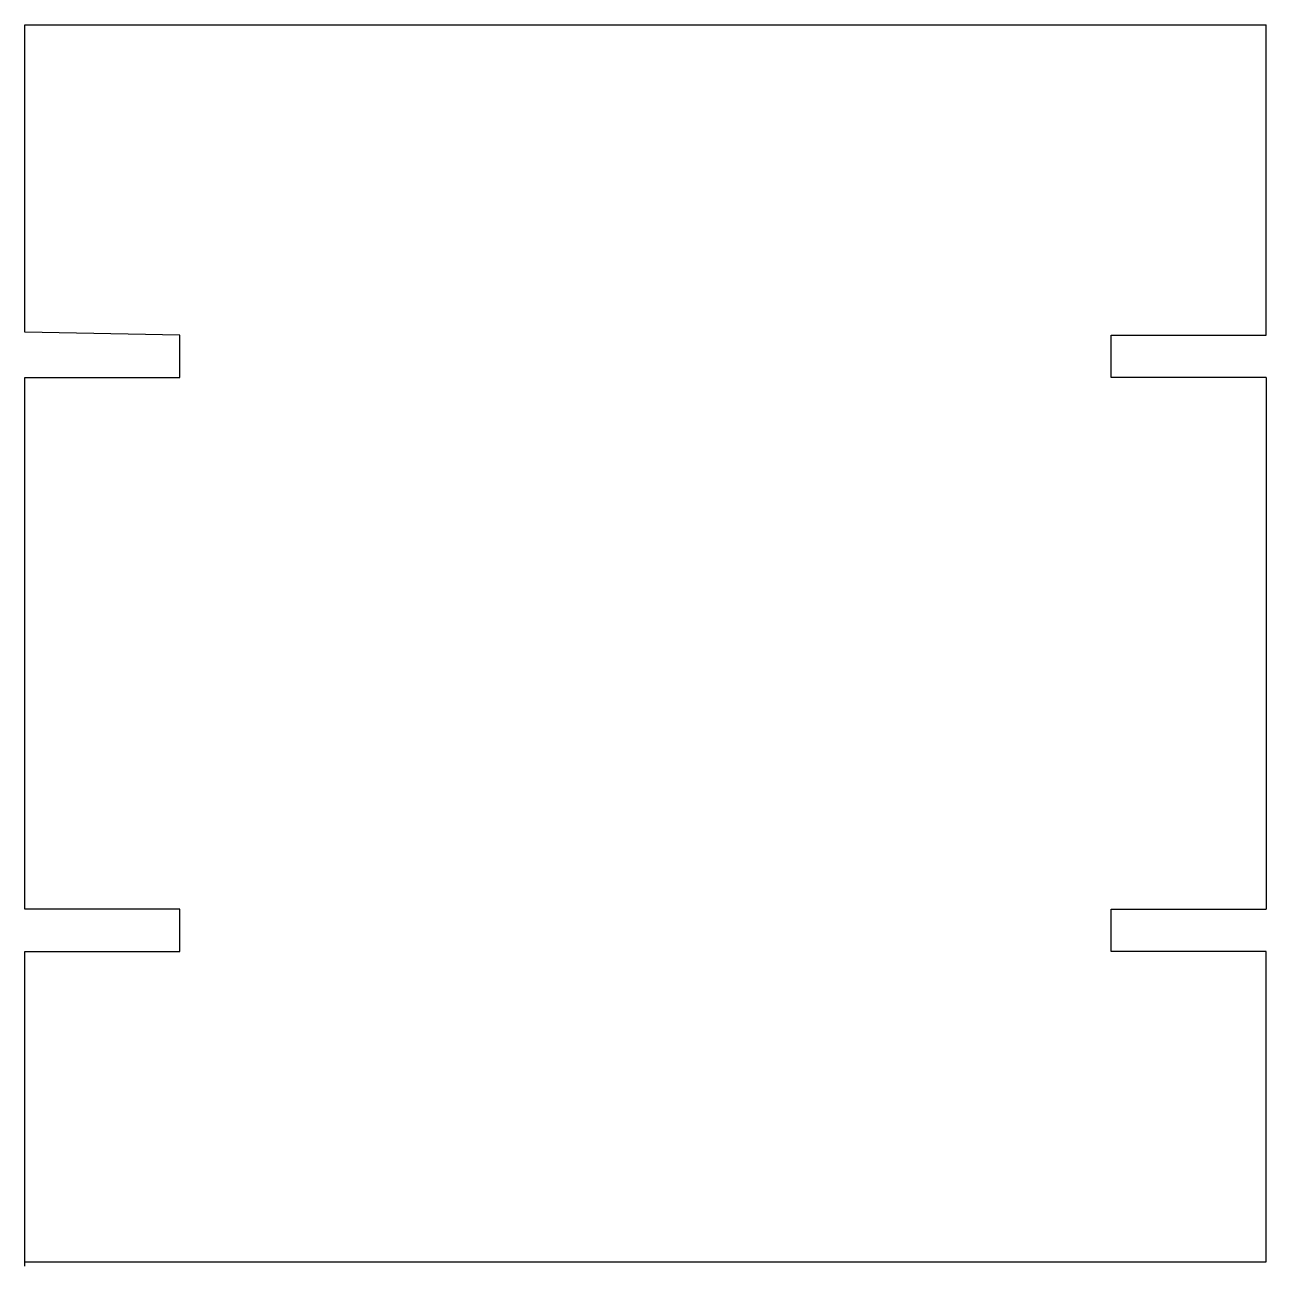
# Model space of a CAD drawing. Header units: millimetres. Extents: x 0 to 80, y -0.3 to 79.7.
import ezdxf

# ---------------------------------------------------------------- set-up
doc = ezdxf.new("R2010")
doc.units = ezdxf.units.MM
doc.layers.get('0').update_dxf_attribs({"linetype": 'CONTINUOUS'})

msp = doc.modelspace()

# ---------------------------------------------------------------- linework, layer by layer
for p, q in [((0, 59.91), (0, 79.72)), ((0, 79.72), (80, 79.72)), ((80, 59.72), (80, 79.72)), ((10, 59.72), (0, 59.91)), ((10, 57), (10, 59.72)), ((70, 57), (70, 59.72)), ((70, 59.72), (80, 59.72)), ((0, 57), (10, 57)), ((0, 22.72), (0, 57)), ((80, 57), (70, 57)), ((80, 57), (80, 22.72)), ((10, 22.72), (0, 22.72)), ((10, 20), (10, 22.72)), ((70, 20), (70, 22.72)), ((70, 22.72), (80, 22.72)), ((0, -0.28), (0, 20)), ((0, 20), (10, 20)), ((80, 20), (70, 20)), ((80, 0), (80, 20)), ((0, 0), (80, 0)), ((0, 0), (40, 0))]:
    msp.add_line(p, q)

doc.saveas('drawing.dxf')
